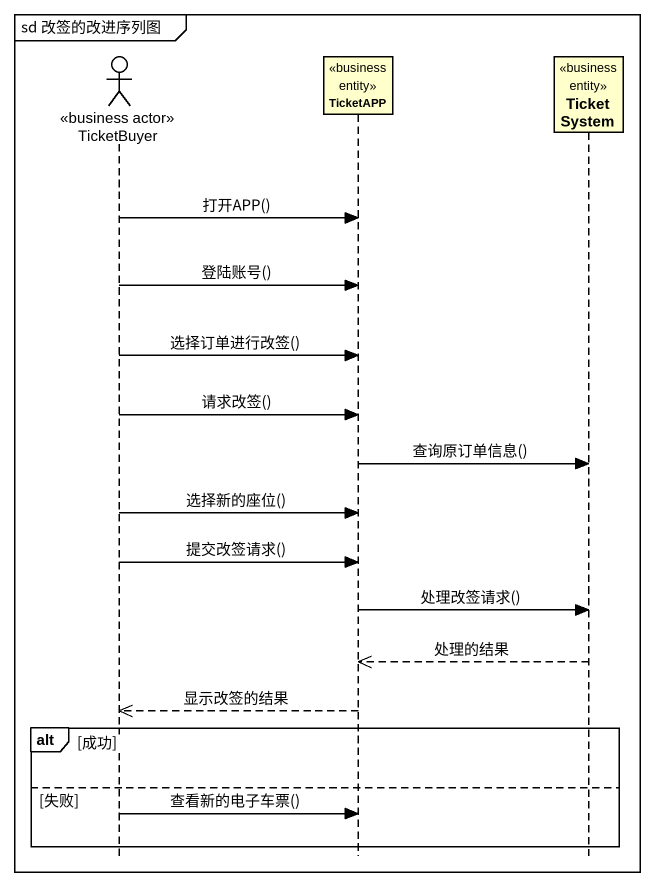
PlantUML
@startuml
mainframe sd 改签的改进序列图
hide footbox
actor TicketBuyer <<business actor>>
participant TicketAPP <<business entity>>
participant TicketSystem <<business entity>>

TicketBuyer -> TicketAPP : 打开APP()
TicketBuyer -> TicketAPP : 登陆账号()
TicketBuyer -> TicketAPP : 选择订单进行改签()
TicketBuyer -> TicketAPP : 请求改签()
TicketAPP -> TicketSystem : 查询原订单信息()
TicketBuyer -> TicketAPP : 选择新的座位()
TicketBuyer -> TicketAPP : 提交改签请求()
TicketAPP -> TicketSystem : 处理改签请求()
TicketSystem -->> TicketAPP : 处理的结果
TicketAPP -->> TicketBuyer : 显示改签的结果
alt 成功
else 失败
  TicketBuyer -> TicketAPP : 查看新的电子车票()
end
@enduml
